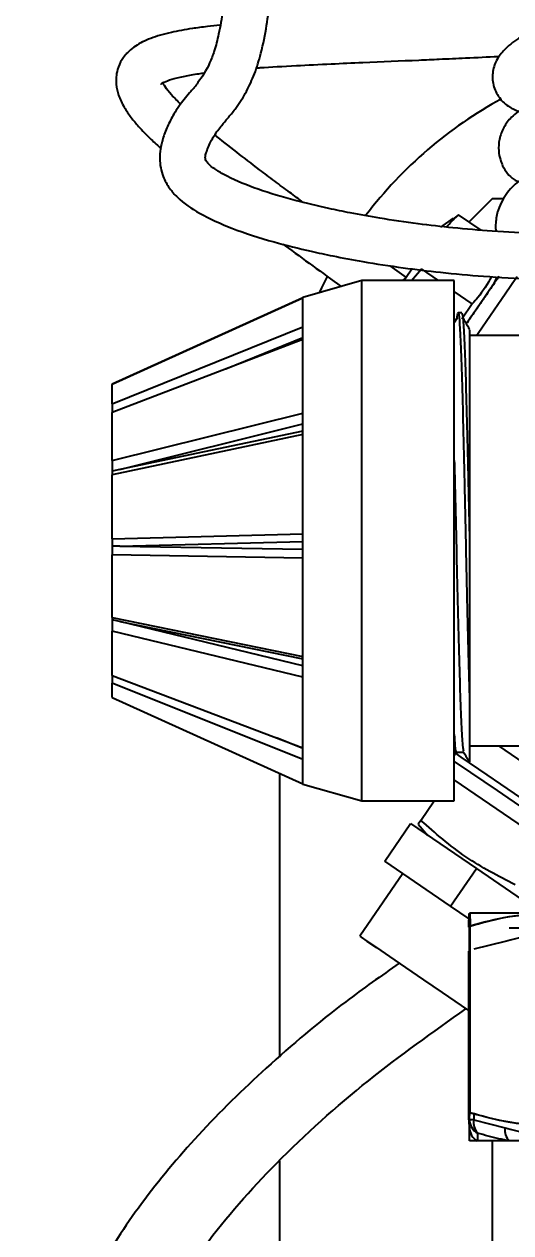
# Model space of a CAD drawing. Extents: x 150 to 4150, y 50 to 2920.
# Drawn here: x 1946.3 to 2026.3, y 2013.8 to 2212.7 of the extents above; entities that cross this region are included whole.
import ezdxf

# ---------------------------------------------------------------- set-up
doc = ezdxf.new("R2010")
doc.units = 0
doc.header["$LTSCALE"] = 10
doc.linetypes.add('SLD-KATı', pattern=[0])
doc.layers.get('0').update_dxf_attribs({"linetype": 'CONTINUOUS'})
doc.styles.add('SLDTEXTSTYLE1', font='GOTHIC.TTF', dxfattribs={"width": 0.913})
doc.dimstyles.new('SLDDIMSTYLE1', dxfattribs={"dimtxt": 35, "dimasz": 33.02, "dimexe": 0, "dimexo": 0.0625, "dimgap": 8.75, "dimtad": 1, "dimdec": 0, "dimlfac": 0.4, "dimrnd": 1e-09, "dimzin": 12, "dimtxsty": 'SLDTEXTSTYLE1', "dimsah": 1, "dimcen": 0.09, "dimazin": 3, "dimtfac": 1, "dimtdec": 0, "dimtofl": 0, "dimtmove": 0, "dimatfit": 3, "dimtolj": 1, "dimtzin": 12})

# ---------------------------------------------------------------- blocks, each defined once
blk = doc.blocks.new('_D_6')
at = {"color": 7, "linetype": 'SLD-KATı'}
for p, q in [((1827.42, 2075.93), (1827.42, 2774.35)), ((2420.73, 2483.92), (2420.73, 2774.35)), ((2420.73, 2764.35), (1827.42, 2764.35))]:
    blk.add_line(p, q, dxfattribs=at)
for points in [[(1827.42, 2764.35), (1860.44, 2759.27), (1860.44, 2769.43)], [(2420.73, 2764.35), (2387.71, 2769.43), (2387.71, 2759.27)]]:
    blk.add_solid(points, dxfattribs=at)
at = {"color": 7, "linetype": 'SLD-KATı', "insert": (2084.92, 2809.05), "char_height": 35, "attachment_point": 1, "style": 'SLDTEXTSTYLE1'}
blk.add_mtext('237', dxfattribs=at)

msp = doc.modelspace()

# ---------------------------------------------------------------- linework, layer by layer
at = {"color": 7, "linetype": 'SLD-KATı'}
for p, q in [((2023.23, 2183.92), (2019.44, 2180.13)), ((2025.08, 2183.92), (2023.23, 2183.92)), ((2016.8, 2180.77), (2014.71, 2179.27)), ((2017.69, 2181.32), (2016.89, 2180.64)), ((2021.42, 2178.77), (2017.69, 2181.32)), ((2009.15, 2170.96), (2006.45, 2172.92)), ((2009.97, 2170.48), (2011.58, 2172.4)), ((2014.39, 2170.48), (2011.58, 2172.4)), ((2001.8, 2170.48), (1992.07, 2167.69)), ((2016.98, 2170.48), (2001.8, 2170.48)), ((2001.8, 2084.86), (2001.8, 2170.48)), ((2016.98, 2084.86), (2016.98, 2170.48)), ((2023.6, 2170.12), (2024.03, 2171.08)), ((1960.73, 2153.47), (1992.07, 2167.67)), ((1992.07, 2167.59), (1992.07, 2167.69)), ((2019.94, 2166.68), (2016.98, 2168.71)), ((1992.07, 2167.59), (1960.73, 2153.37)), ((1992.07, 2162.88), (1992.07, 2167.59)), ((2019.94, 2166.68), (2018.2, 2164.14)), ((2017.44, 2164.34), (2016.98, 2163.56)), ((2018.23, 2165.17), (2017.6, 2165.17)), ((1960.73, 2150.18), (1992.07, 2162.88)), ((1992.07, 2160.8), (1992.07, 2162.88)), ((1992.07, 2160.8), (1960.73, 2148.78)), ((1979.45, 2155.96), (1992.07, 2161.09)), ((1992.07, 2148.65), (1992.07, 2160.8)), ((2044.47, 2161.42), (2019.48, 2161.42)), ((1960.73, 2153.47), (1960.73, 2153.37)), ((1960.73, 2150.18), (1960.73, 2153.37)), ((1960.73, 2150.18), (1960.73, 2148.78)), ((1960.73, 2140.87), (1960.73, 2148.78)), ((1960.73, 2140.87), (1992.07, 2148.65)), ((1992.07, 2145.14), (1992.07, 2148.65)), ((1961.98, 2139.39), (1992.07, 2146.9)), ((1992.07, 2145.14), (1960.73, 2138.53)), ((1992.07, 2145.72), (1961.98, 2139.37)), ((1992.07, 2128.8), (1992.07, 2145.14)), ((1960.73, 2140.87), (1960.73, 2139.1)), ((1961.98, 2139.37), (1960.73, 2139.1)), ((1960.73, 2139.1), (1960.73, 2138.53)), ((1960.73, 2128.01), (1960.73, 2138.53)), ((1961.98, 2139.37), (1961.98, 2139.39)), ((1961.98, 2139.37), (1961.98, 2139.37)), ((1960.73, 2128.01), (1992.07, 2128.8)), ((1960.73, 2128.01), (1960.73, 2126.76)), ((1992.07, 2124.79), (1992.07, 2128.8)), ((1961.98, 2126.77), (1960.73, 2126.76)), ((1960.73, 2126.76), (1960.73, 2125.37)), ((1961.98, 2126.78), (1992.07, 2127.56)), ((1961.98, 2126.77), (1961.98, 2126.78)), ((1961.98, 2126.75), (1961.98, 2126.77)), ((1992.07, 2126.22), (1961.98, 2126.75)), ((2019.48, 2127.67), (2019.48, 2101.2)), ((1992.07, 2124.79), (1960.73, 2125.37)), ((1960.73, 2115.06), (1960.73, 2125.37)), ((1992.07, 2108.65), (1992.07, 2124.79)), ((1960.73, 2115.06), (1992.07, 2108.65)), ((1960.73, 2115.06), (1960.73, 2114.67)), ((1961.98, 2114.4), (1960.73, 2114.67)), ((1960.73, 2114.67), (1960.73, 2112.82)), ((1961.98, 2114.41), (1992.07, 2108.25)), ((1961.98, 2114.4), (1961.98, 2114.41)), ((1961.98, 2114.39), (1961.98, 2114.4)), ((1992.07, 2107.1), (1961.98, 2114.39)), ((1960.73, 2105.49), (1960.73, 2112.82)), ((1992.07, 2105.22), (1960.73, 2112.82)), ((1992.07, 2105.22), (1992.07, 2108.65)), ((1960.73, 2105.49), (1992.07, 2093.59)), ((1960.73, 2105.49), (1960.73, 2104.26)), ((1992.07, 2091.66), (1960.73, 2104.26)), ((1960.73, 2101.86), (1960.73, 2104.26)), ((1992.07, 2093.59), (1992.07, 2105.22)), ((1960.73, 2101.86), (1992.07, 2087.66)), ((1992.07, 2093.5), (1987.74, 2095.23)), ((1992.07, 2091.66), (1992.07, 2093.59)), ((2016.98, 2092.31), (2017.31, 2092.87)), ((2017.29, 2092.87), (2018.53, 2092.87)), ((2019.48, 2093.92), (2046.45, 2093.92)), ((1992.07, 2087.66), (1992.07, 2091.66)), ((1988.23, 2089.4), (1988.23, 2042.7)), ((1992.07, 2087.65), (1992.07, 2087.66)), ((1992.07, 2087.65), (2001.8, 2084.86)), ((2001.8, 2084.86), (2016.98, 2084.86)), ((2011.5, 2081.66), (2013.68, 2084.86)), ((2005.55, 2074.95), (2009.78, 2081.14)), ((2009.78, 2081.14), (2020.62, 2073.72)), ((2011.5, 2081.66), (2011.06, 2081.02)), ((2011.06, 2081.02), (2012.63, 2079.19)), ((2016.38, 2067.53), (2005.55, 2074.95)), ((2008.53, 2072.91), (2001.47, 2062.59)), ((2016.38, 2067.53), (2020.62, 2073.72)), ((2020.62, 2073.72), (2031.28, 2066.42)), ((2019.4, 2065.46), (2016.38, 2067.53)), ((2032.86, 2066.42), (2019.48, 2066.42)), ((2032.66, 2066.42), (2019.48, 2066.42)), ((2019.36, 2064.1), (2019.36, 2064.28)), ((2019.48, 2033.56), (2019.48, 2064.28)), ((2019.6, 2033.56), (2019.6, 2064.28)), ((2032.66, 2063.92), (2026.02, 2063.92)), ((2025.32, 2061.75), (2020.21, 2060.45)), ((2019.36, 2033.56), (2019.36, 2060.17)), ((2019.48, 2033.56), (2019.48, 2033.13)), ((2019.48, 2032.38), (2019.48, 2033.33)), ((2019.6, 2033.56), (2019.6, 2033.46)), ((2020.21, 2032.38), (2019.48, 2032.38)), ((2019.48, 2031.08), (2019.48, 2032.38)), ((2020.21, 2032.38), (2025.32, 2031.08)), ((2020.76, 2028.92), (2019.48, 2028.92)), ((2026.02, 2028.92), (2020.76, 2028.92)), ((2023.23, 2028.92), (2023.23, 2008.76)), ((2032.66, 2028.92), (2026.02, 2028.92)), ((1988.23, 2025.64), (1988.23, 1993.05))]:
    msp.add_line(p, q, dxfattribs=at)
at = {"color": 8, "linetype": 'SLD-KATı'}
for p, q in [((2031.83, 2078.16), (2016.98, 2088.33)), ((2020.21, 2033.33), (2020.21, 2032.38))]:
    msp.add_line(p, q, dxfattribs=at)
at = {"color": 7, "linetype": 'SLD-KATı', "flags": 128}
for points in [[(2008.69, 2170.48), (2009.77, 2172.06), (2010.06, 2172.48)], [(1996.09, 2171.15), (1995.16, 2169.29), (1994.77, 2168.46)], [(2009, 2170.93), (2008.79, 2170.78), (2008.48, 2170.48)], [(2023.6, 2170.12), (2023.41, 2169.84), (2022.72, 2168.85), (2021.6, 2167.2), (2020.12, 2165.04), (2019, 2163.42)], [(2042.59, 2075.34), (2040.99, 2076.43), (2036.31, 2079.64), (2031.58, 2082.88), (2026.89, 2086.09), (2022.38, 2089.18), (2018.13, 2092.09), (2017.14, 2092.77)], [(2036.77, 2085.38), (2032.05, 2088.62), (2027.43, 2091.78), (2024.31, 2093.92)], [(2016.98, 2091.36), (2019.66, 2089.53), (2024, 2086.56), (2028.56, 2083.43), (2033.24, 2080.23), (2037.92, 2077.02), (2042.48, 2073.9), (2042.52, 2073.87)], [(2001.47, 2062.59), (2001.69, 2062.44), (2002.61, 2061.81), (2004.2, 2060.73), (2006.35, 2059.25), (2008.97, 2057.46), (2011.91, 2055.45), (2015, 2053.33), (2018.09, 2051.21), (2019.48, 2050.26)]]:
    msp.add_lwpolyline(points, dxfattribs=at)
at = {"color": 8, "linetype": 'SLD-KATı', "flags": 128}
msp.add_lwpolyline([(2027.3, 2171.11), (2027.2, 2170.96), (2026.18, 2169.46), (2024.72, 2167.34), (2022.93, 2164.72), (2020.91, 2161.77), (2020.67, 2161.42)], dxfattribs=at)
at = {"color": 7, "linetype": 'SLD-KATı'}
for centre, radius, start, end in [((2058.23, 2138.92), 70, 118.566, 142.8088), ((2021.91, 2032.39), 2.43, 180.2872, 243.4172), ((2021.95, 2031.09), 2.47, 180.1035, 241.3025), ((2022.47, 2031.85), 2.32, 166.7771, 224.8344), ((2027.8, 2030.69), 2.52, 171.0128, 224.7879)]:
    msp.add_arc(centre, radius, start, end, dxfattribs=at)
for points, knots in [([(1979.51, 2237.66), (1979.57, 2235.57), (1979.7, 2231.47), (1979.67, 2225.73), (1979.46, 2220.2), (1979.03, 2215.34), (1978.35, 2211.25), (1977.6, 2208.38), (1976.54, 2205.58), (1975.42, 2203.78), (1974.38, 2202.44), (1973.92, 2201.88), (1973, 2200.83), (1971.96, 2199.53), (1970.71, 2197.62), (1969.8, 2195.83), (1968.85, 2193.38), (1968.39, 2190.57), (1968.91, 2187.82), (1970.08, 2185.67), (1971.98, 2183.54), (1975.36, 2181.26), (1980.7, 2178.88), (1986.91, 2176.9), (1992.55, 2175.48), (1997.44, 2174.43), (2002.46, 2173.5), (2008.39, 2172.58), (2015.05, 2171.77), (2022.19, 2171.13), (2030.3, 2170.67), (2035.5, 2170.68), (2038.31, 2170.69)], [0, 0, 0, 0, 0.045894, 0.0900795, 0.1263228, 0.1690986, 0.2016194, 0.2269321, 0.2476128, 0.2886326, 0.2990787, 0.3042728, 0.3095306, 0.3306073, 0.3419319, 0.3589627, 0.3766427, 0.403509, 0.4291827, 0.4477725, 0.464705, 0.5026358, 0.5505261, 0.6077647, 0.6555198, 0.6826398, 0.7197892, 0.7689144, 0.8141075, 0.8669529, 0.9283169, 1, 1, 1, 1]), ([(2038.18, 2178.19), (2035.65, 2178.18), (2030.92, 2178.17), (2023.57, 2178.55), (2017.03, 2179.1), (2010.82, 2179.82), (2005.18, 2180.65), (2000.28, 2181.52), (1995.63, 2182.47), (1990.48, 2183.7), (1984.8, 2185.4), (1980.49, 2187.13), (1977.98, 2188.55), (1976.78, 2189.44), (1976.12, 2190.19), (1976.02, 2190.57), (1976.12, 2191.3), (1976.42, 2192.15), (1976.88, 2193.24), (1977.48, 2194.29), (1978.14, 2195.23), (1978.95, 2196.23), (1979.75, 2197.2), (1981.29, 2199.08), (1982.69, 2201.24), (1984.06, 2204.12), (1985.2, 2207.61), (1986.08, 2211.74), (1986.71, 2216.72), (1987.11, 2222.64), (1987.24, 2229.78), (1987.09, 2234.97), (1987.01, 2237.66)], [0, 0, 0, 0, 0.069919, 0.130146, 0.182452, 0.227703, 0.277793, 0.316818, 0.3458, 0.391851, 0.446126, 0.495939, 0.515993, 0.53256, 0.545612, 0.563369, 0.575575, 0.588834, 0.600454, 0.609657, 0.618099, 0.626864, 0.642849, 0.660366, 0.69022, 0.720567, 0.752646, 0.793054, 0.830896, 0.877599, 0.936285, 1, 1, 1, 1]), ([(2063.37, 2217.05), (2061.4, 2217.01), (2057.58, 2216.92), (2051.06, 2216.45), (2044.67, 2215.66), (2039.01, 2214.56), (2034.68, 2213.42), (2031.16, 2212.19), (2028.11, 2210.74), (2025.84, 2209.2), (2024.15, 2207.26), (2023.27, 2205.37), (2023.18, 2202.82), (2024.21, 2200.63), (2025.59, 2199.18), (2026.95, 2198.58), (2027.53, 2198.32)], [0, 0, 0, 0, 0.070959, 0.13735, 0.255056, 0.352792, 0.432034, 0.516773, 0.600433, 0.683416, 0.741853, 0.795845, 0.844363, 0.896, 0.955597, 1, 1, 1, 1]), ([(1978.5, 2212.49), (1977.78, 2212.42), (1976.11, 2212.25), (1973.42, 2211.89), (1970.09, 2211.29), (1967.05, 2210.41), (1964.88, 2209.33), (1963.42, 2208.21), (1962.25, 2206.82), (1961.62, 2205.4), (1961.36, 2203.96), (1961.39, 2202.5), (1961.76, 2200.91), (1962.62, 2199.07), (1963.81, 2197.35), (1965.22, 2195.66), (1966.77, 2194.02), (1968.25, 2192.69), (1968.82, 2192.18)], [0, 0, 0, 0, 0.038071, 0.089117, 0.170851, 0.271762, 0.366102, 0.415047, 0.470413, 0.530357, 0.572224, 0.611317, 0.677058, 0.749482, 0.81301, 0.869251, 0.949684, 1, 1, 1, 1]), ([(1984.43, 2205.46), (1984.65, 2205.48), (1986.52, 2205.62), (1990.68, 2205.84), (1996.44, 2206.13), (2003.3, 2206.43), (2009.32, 2206.68), (2014.88, 2206.93), (2019.26, 2207.13), (2022.55, 2207.29), (2024.33, 2207.38), (2024.4, 2207.39)], [0, 0, 0, 0, 0.021474, 0.185152, 0.327181, 0.449471, 0.666246, 0.747444, 0.854964, 0.994541, 1, 1, 1, 1]), ([(1968.76, 2202.87), (1968.76, 2202.86), (1968.75, 2202.83), (1969.26, 2203.17), (1970.41, 2203.59), (1972.29, 2204.06), (1974.08, 2204.4), (1975.41, 2204.58), (1975.78, 2204.63)], [0, 0, 0, 0, 0.076728, 0.273772, 0.502197, 0.732708, 0.926919, 1, 1, 1, 1]), ([(2063.95, 2204.23), (2061.4, 2204.18), (2056.48, 2204.08), (2049.83, 2203.68), (2044.21, 2203.11), (2039.27, 2202.37), (2035.22, 2201.5), (2032.1, 2200.57), (2029.99, 2199.74), (2028.56, 2199.02), (2027.39, 2198.26), (2026.14, 2197.19), (2025.1, 2195.83), (2024.35, 2193.86), (2024.18, 2191.99), (2024.52, 2190.35), (2024.99, 2189.16), (2025.66, 2188.13), (2026.52, 2187.25), (2027.3, 2186.84), (2027.54, 2186.71)], [0, 0, 0, 0, 0.090284, 0.174095, 0.253012, 0.323342, 0.404486, 0.472297, 0.527058, 0.56885, 0.605369, 0.644401, 0.70619, 0.762417, 0.808582, 0.844778, 0.877285, 0.930026, 0.977647, 1, 1, 1, 1]), ([(1971.99, 2199.48), (1971.47, 2200.02), (1970.32, 2201.19), (1969.36, 2202.48), (1969.13, 2202.88), (1969.01, 2203.1)], [0, 0, 0, 0, 0.287064, 0.621299, 1, 1, 1, 1]), ([(1992.16, 2183.35), (1991.41, 2183.9), (1989.79, 2185.09), (1987.39, 2186.89), (1984.38, 2189.15), (1981.03, 2191.74), (1978.61, 2193.64), (1977.63, 2194.47), (1977.62, 2194.47)], [0, 0, 0, 0, 0.126988, 0.275831, 0.436097, 0.70113, 0.999243, 1, 1, 1, 1]), ([(2061.51, 2191.36), (2059.61, 2191.33), (2055.94, 2191.29), (2049.36, 2191.13), (2042.57, 2190.82), (2036.77, 2190.21), (2033.09, 2189.45), (2030.74, 2188.68), (2028.68, 2187.7), (2026.53, 2186.09), (2025.03, 2184.07), (2024.23, 2182.35), (2023.89, 2181.01), (2023.77, 2179.91), (2023.75, 2179.09), (2023.84, 2178.66), (2023.85, 2178.58)], [0, 0, 0, 0, 0.083643, 0.161401, 0.305099, 0.425661, 0.521526, 0.593916, 0.654877, 0.737669, 0.836364, 0.891989, 0.924078, 0.956317, 0.992447, 1, 1, 1, 1]), ([(2015.71, 2179.28), (2016.27, 2179.95), (2016.89, 2180.66), (2017.63, 2181.27), (2017.69, 2181.32)], [0, 0, 0, 0, 0.922737, 1, 1, 1, 1]), ([(1988.85, 2176.47), (1988.97, 2176.38), (1990.51, 2175.24), (1993.71, 2172.9), (1996.83, 2170.64), (1998.39, 2169.5)], [0, 0, 0, 0, 0.037545, 0.516183, 1, 1, 1, 1]), ([(2024.32, 2171.18), (2024.22, 2171.04), (2024.08, 2170.83), (2023.2, 2169.54), (2022.29, 2168.21), (2021.15, 2166.55), (2020.08, 2164.99), (2019.35, 2163.92), (2019.09, 2163.55)], [0, 0, 0, 0, 0.288213, 0.443365, 0.601808, 0.760251, 0.915402, 1, 1, 1, 1]), ([(2023.1, 2171.13), (2022.41, 2169.94), (2021.48, 2168.36), (2020.24, 2167.01), (2019.94, 2166.68)], [0, 0, 0, 0, 0.753471, 1, 1, 1, 1]), ([(2017.44, 2164.14), (2017.49, 2164.62), (2017.62, 2165.67), (2017.81, 2164.26), (2018.02, 2160.53), (2018.22, 2154.48), (2018.44, 2146.64), (2018.64, 2137.48), (2018.85, 2127.66), (2019.06, 2117.87), (2019.27, 2108.65), (2019.41, 2103.68), (2019.48, 2101.2)], [0, 0, 0, 0, 0.081866, 0.183801, 0.286437, 0.387784, 0.490561, 0.592105, 0.694459, 0.796813, 0.898357, 1, 1, 1, 1]), ([(2018.23, 2165.17), (2018.3, 2164.92), (2018.43, 2164.42), (2018.65, 2160.49), (2018.85, 2154.49), (2019.06, 2146.64), (2019.27, 2137.48), (2019.41, 2130.95), (2019.48, 2127.67)], [0, 0, 0, 0, 0.166398, 0.333942, 0.499382, 0.667156, 0.832917, 1, 1, 1, 1]), ([(2019.53, 2162.41), (2019.41, 2162.61), (2019.03, 2163.26), (2018.65, 2163.9), (2018.39, 2164.34)], [0, 0, 0, 0, 0.313173, 1, 1, 1, 1]), ([(2019.48, 2162.38), (2019.48, 2162.23), (2019.48, 2161.79), (2019.48, 2160.01), (2019.48, 2157.12), (2019.48, 2153.33), (2019.48, 2148.79), (2019.48, 2143.61), (2019.48, 2137.92), (2019.48, 2132.53), (2019.48, 2129.07), (2019.48, 2127.67)], [0, 0, 0, 0, 0.060484, 0.1797352, 0.3008355, 0.4219552, 0.5444764, 0.666998, 0.791024, 0.9150693, 1, 1, 1, 1]), ([(2016.98, 2140.87), (2017.01, 2139.5), (2017.12, 2135.35), (2017.29, 2127.64), (2017.5, 2118.57), (2017.7, 2110.06), (2017.92, 2102.78), (2018.12, 2097.23), (2018.32, 2093.7), (2018.45, 2093.25), (2018.51, 2093.05)], [0, 0, 0, 0, 0.067696, 0.203981, 0.340266, 0.475472, 0.612319, 0.747264, 0.883923, 1, 1, 1, 1]), ([(2019.48, 2101.2), (2019.48, 2099.8), (2019.48, 2097.06), (2019.48, 2094.1), (2019.48, 2092.14), (2019.48, 2091.22), (2019.48, 2091.32), (2019.48, 2091.36)], [0, 0, 0, 0, 0.2348932, 0.4585287, 0.6821629, 0.905809, 1, 1, 1, 1]), ([(2016.98, 2095.79), (2017.01, 2095.15), (2017.12, 2093.22), (2017.22, 2093.01), (2017.29, 2092.87)], [0, 0, 0, 0, 0.333506, 1, 1, 1, 1]), ([(2018.51, 2092.9), (2018.77, 2092.45), (2019.08, 2091.92), (2019.38, 2091.4), (2019.42, 2091.32)], [0, 0, 0, 0, 0.858617, 1, 1, 1, 1]), ([(2026.97, 2071.07), (2024.2, 2072.5), (2018.6, 2075.39), (2013.88, 2079.56), (2011.5, 2081.66)], [0, 0, 0, 0, 0.4952181, 1, 1, 1, 1]), ([(2019.36, 2064.28), (2019.38, 2064.89), (2019.42, 2066.11), (2019.46, 2066.32), (2019.48, 2066.42)], [0, 0, 0, 0, 0.4971669, 1, 1, 1, 1]), ([(2019.48, 2066.42), (2019.5, 2066.35), (2019.54, 2066.18), (2019.58, 2064.98), (2019.6, 2064.28)], [0, 0, 0, 0, 0.410403, 1, 1, 1, 1]), ([(2019.48, 2064.28), (2021.64, 2064.89), (2025.99, 2066.11), (2030.43, 2066.32), (2032.66, 2066.42)], [0, 0, 0, 0, 0.497168, 1, 1, 1, 1]), ([(2019.48, 2066.42), (2019.48, 2066.17), (2019.48, 2065.85), (2019.48, 2064.55), (2019.48, 2064.28)], [0, 0, 0, 0, 0.792284, 1, 1, 1, 1]), ([(2019.6, 2064.28), (2021.44, 2064.8), (2025.81, 2066.05), (2030.28, 2066.28), (2032.86, 2066.42)], [0, 0, 0, 0, 0.420045, 1, 1, 1, 1]), ([(2032.66, 2063.92), (2032.64, 2063.91), (2031.36, 2063.47), (2028.93, 2062.61), (2026.48, 2062.03), (2025.32, 2061.75)], [0, 0, 0, 0, 0.006138, 0.52831, 1, 1, 1, 1]), ([(2007.92, 2058.17), (2004.97, 2056.09), (1997.38, 2050.73), (1986.27, 2041.35), (1974.96, 2030.29), (1965.51, 2018.97), (1957.9, 2007.29), (1952.59, 1996.11), (1949.28, 1985.56), (1947.59, 1977.49), (1947.34, 1972.58), (1947.26, 1971.01)], [0, 0, 0, 0, 0.098532, 0.253514, 0.396246, 0.529555, 0.655149, 0.775676, 0.865845, 0.95688, 1, 1, 1, 1]), ([(1959.77, 1971.45), (1959.78, 1971.88), (1959.85, 1975.43), (1961.37, 1982.21), (1964.35, 1991.88), (1969.24, 2001.87), (1976.84, 2013.36), (1988.03, 2026.03), (2002.52, 2039.04), (2013.47, 2046.81), (2018.9, 2050.66)], [0, 0, 0, 0, 0.012947, 0.104448, 0.202367, 0.310289, 0.429718, 0.605984, 0.804865, 1, 1, 1, 1]), ([(2019.48, 2031.42), (2019.46, 2031.49), (2019.42, 2031.65), (2019.38, 2032.85), (2019.36, 2033.56)], [0, 0, 0, 0, 0.4104023, 1, 1, 1, 1]), ([(2032.66, 2031.42), (2030.84, 2031.49), (2026.4, 2031.65), (2022.05, 2032.85), (2019.48, 2033.56)], [0, 0, 0, 0, 0.410402, 1, 1, 1, 1]), ([(2032.86, 2031.42), (2030.28, 2031.55), (2025.81, 2031.79), (2021.44, 2033.03), (2019.6, 2033.56)], [0, 0, 0, 0, 0.5799549, 1, 1, 1, 1]), ([(2019.48, 2028.92), (2019.48, 2028.92), (2019.48, 2029.36), (2019.48, 2030.22), (2019.48, 2030.81), (2019.48, 2031.08)], [0, 0, 0, 0, 0.0061434, 0.5283137, 1, 1, 1, 1]), ([(2025.32, 2031.08), (2026.48, 2030.81), (2028.93, 2030.22), (2031.36, 2029.36), (2032.64, 2028.92), (2032.66, 2028.92)], [0, 0, 0, 0, 0.47169, 0.993862, 1, 1, 1, 1]), ([(2020.82, 2030.22), (2020.81, 2029.88), (2020.79, 2029.38), (2020.77, 2029.03), (2020.76, 2028.92)], [0, 0, 0, 0, 0.665339, 1, 1, 1, 1]), ([(2026.02, 2028.92), (2024.86, 2029.16), (2023.12, 2029.53), (2021.4, 2030.05), (2020.82, 2030.22)], [0, 0, 0, 0, 0.665391, 1, 1, 1, 1])]:
    msp.add_open_spline(points, degree=3, knots=knots, dxfattribs=at)

# ---------------------------------------------------------------- dimensions: what is measured, and where the dimension line sits
dim = msp.add_linear_dim(base=(1827.42, 2764.35), p1=(2420.73, 2473.92), p2=(1827.42, 2065.93), dimstyle='SLDDIMSTYLE1', dxfattribs=at)
dim.commit()
dim.dimension.update_dxf_attribs({"geometry": '_D_6', "text_midpoint": (2123.71, 2764.35), "dimtype": 160})

doc.saveas('drawing.dxf')
